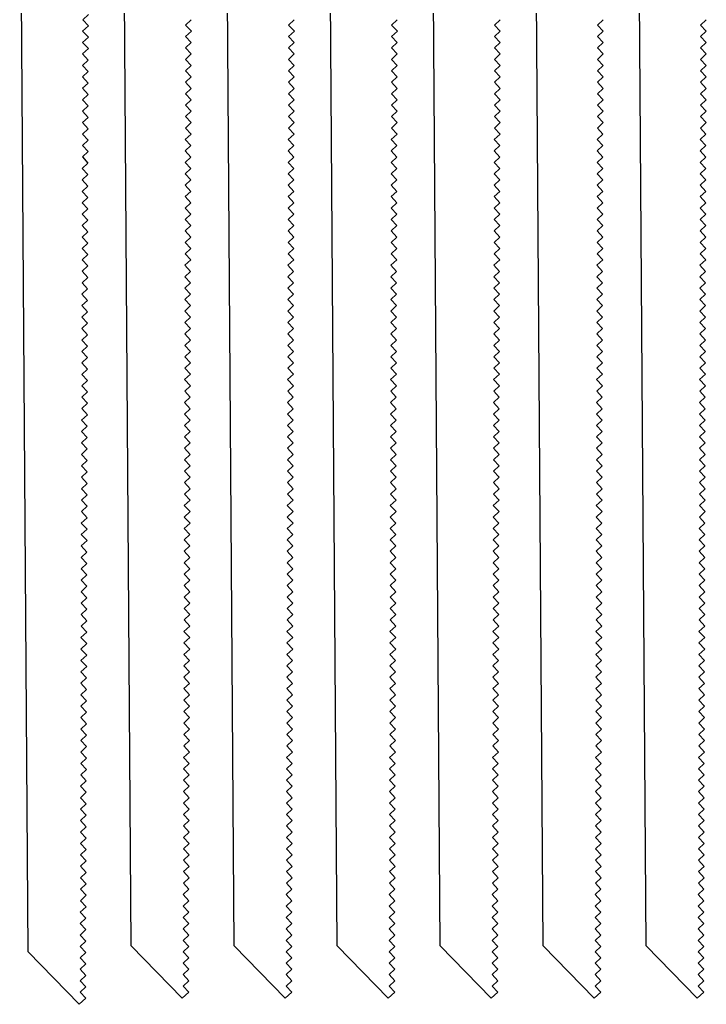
# Model space of a CAD drawing. Extents: x 12 to 2357, y -4 to 494.
# Drawn here: x 1015.9 to 1114.8, y 200.5 to 342.4 of the extents above; entities that cross this region are included whole.
import ezdxf

# ---------------------------------------------------------------- set-up
doc = ezdxf.new("R2010")
doc.units = 0
doc.layers.get('0').update_dxf_attribs({"linetype": 'CONTINUOUS'})

msp = doc.modelspace()

# ---------------------------------------------------------------- linework, layer by layer
for p, q in [((1031.93, 208.97), (1030.71, 384.87)), ((1046.77, 208.97), (1045.55, 384.87)), ((1061.61, 208.97), (1060.39, 384.87)), ((1076.45, 208.97), (1075.23, 384.87)), ((1091.29, 208.97), (1090.07, 384.87)), ((1106.13, 208.97), (1104.91, 384.87)), ((1017.09, 208.1), (1015.88, 383.99)), ((1025.78, 343.16), (1024.96, 342.39)), ((1024.96, 342.39), (1025.77, 341.52)), ((1040.6, 342.39), (1039.79, 341.62)), ((1055.44, 342.39), (1054.63, 341.62)), ((1070.28, 342.39), (1069.47, 341.62)), ((1085.12, 342.39), (1084.31, 341.62)), ((1099.96, 342.39), (1099.15, 341.62)), ((1114.8, 342.39), (1113.99, 341.62)), ((1025.77, 341.52), (1024.95, 340.75)), ((1024.95, 340.75), (1025.77, 339.87)), ((1040.61, 340.75), (1039.78, 339.97)), ((1039.79, 341.62), (1040.61, 340.75)), ((1055.45, 340.75), (1054.62, 339.97)), ((1054.63, 341.62), (1055.45, 340.75)), ((1070.29, 340.75), (1069.46, 339.97)), ((1069.47, 341.62), (1070.29, 340.75)), ((1085.12, 340.75), (1084.3, 339.97)), ((1084.31, 341.62), (1085.12, 340.75)), ((1099.96, 340.75), (1099.14, 339.97)), ((1099.15, 341.62), (1099.96, 340.75)), ((1114.8, 340.75), (1113.98, 339.97)), ((1113.99, 341.62), (1114.8, 340.75)), ((1025.77, 339.87), (1024.94, 339.1)), ((1024.94, 339.1), (1025.77, 338.22)), ((1039.78, 339.97), (1040.6, 339.09)), ((1040.6, 339.09), (1039.78, 338.32)), ((1054.62, 339.97), (1055.44, 339.09)), ((1055.44, 339.09), (1054.62, 338.32)), ((1069.46, 339.97), (1070.28, 339.09)), ((1070.28, 339.09), (1069.46, 338.32)), ((1084.3, 339.97), (1085.12, 339.09)), ((1085.12, 339.09), (1084.3, 338.32)), ((1099.14, 339.97), (1099.96, 339.09)), ((1099.96, 339.09), (1099.14, 338.32)), ((1113.98, 339.97), (1114.8, 339.09)), ((1114.8, 339.09), (1113.98, 338.32)), ((1025.77, 338.22), (1024.94, 337.45)), ((1039.78, 338.32), (1040.6, 337.45)), ((1054.62, 338.32), (1055.44, 337.45)), ((1069.46, 338.32), (1070.28, 337.45)), ((1084.3, 338.32), (1085.12, 337.45)), ((1099.14, 338.32), (1099.96, 337.45)), ((1113.98, 338.32), (1114.8, 337.45)), ((1024.94, 337.45), (1025.76, 336.57)), ((1025.76, 336.57), (1024.94, 335.81)), ((1040.6, 337.45), (1039.77, 336.68)), ((1039.77, 336.68), (1040.59, 335.79)), ((1055.44, 337.45), (1054.61, 336.68)), ((1054.61, 336.68), (1055.43, 335.79)), ((1070.28, 337.45), (1069.45, 336.68)), ((1069.45, 336.68), (1070.27, 335.79)), ((1085.12, 337.45), (1084.29, 336.68)), ((1084.29, 336.68), (1085.11, 335.79)), ((1099.96, 337.45), (1099.13, 336.68)), ((1099.13, 336.68), (1099.95, 335.79)), ((1114.8, 337.45), (1113.97, 336.68)), ((1113.97, 336.68), (1114.79, 335.79)), ((1024.94, 335.81), (1025.76, 334.92)), ((1025.76, 334.92), (1024.94, 334.15)), ((1040.59, 335.79), (1039.77, 335.03)), ((1039.77, 335.03), (1040.59, 334.15)), ((1055.43, 335.79), (1054.61, 335.03)), ((1054.61, 335.03), (1055.43, 334.15)), ((1070.27, 335.79), (1069.45, 335.03)), ((1069.45, 335.03), (1070.27, 334.15)), ((1085.11, 335.79), (1084.29, 335.03)), ((1084.29, 335.03), (1085.11, 334.15)), ((1099.95, 335.79), (1099.13, 335.03)), ((1099.13, 335.03), (1099.95, 334.15)), ((1114.79, 335.79), (1113.97, 335.03)), ((1113.97, 335.03), (1114.79, 334.15)), ((1024.94, 334.15), (1025.75, 333.27)), ((1040.59, 334.15), (1039.77, 333.38)), ((1039.77, 333.38), (1040.58, 332.5)), ((1055.43, 334.15), (1054.61, 333.38)), ((1054.61, 333.38), (1055.42, 332.5)), ((1070.27, 334.15), (1069.45, 333.38)), ((1069.45, 333.38), (1070.26, 332.5)), ((1085.11, 334.15), (1084.29, 333.38)), ((1084.29, 333.38), (1085.1, 332.5)), ((1099.95, 334.15), (1099.12, 333.38)), ((1099.12, 333.38), (1099.94, 332.5)), ((1114.79, 334.15), (1113.96, 333.38)), ((1113.96, 333.38), (1114.78, 332.5)), ((1025.75, 333.27), (1024.93, 332.51)), ((1024.93, 332.51), (1025.75, 331.62)), ((1040.58, 332.5), (1039.76, 331.73)), ((1055.42, 332.5), (1054.6, 331.73)), ((1070.26, 332.5), (1069.44, 331.73)), ((1085.1, 332.5), (1084.28, 331.73)), ((1099.94, 332.5), (1099.12, 331.73)), ((1114.78, 332.5), (1113.96, 331.73)), ((1025.75, 331.62), (1024.93, 330.85)), ((1024.93, 330.85), (1025.74, 329.98)), ((1039.76, 331.73), (1040.58, 330.85)), ((1040.58, 330.85), (1039.76, 330.08)), ((1054.6, 331.73), (1055.42, 330.85)), ((1055.42, 330.85), (1054.6, 330.08)), ((1069.44, 331.73), (1070.26, 330.85)), ((1070.26, 330.85), (1069.44, 330.08)), ((1084.28, 331.73), (1085.1, 330.85)), ((1085.1, 330.85), (1084.28, 330.08)), ((1099.12, 331.73), (1099.94, 330.85)), ((1099.94, 330.85), (1099.12, 330.08)), ((1113.96, 331.73), (1114.78, 330.85)), ((1114.78, 330.85), (1113.96, 330.08)), ((1025.74, 329.98), (1024.92, 329.2)), ((1024.92, 329.2), (1025.74, 328.32)), ((1040.57, 329.2), (1039.75, 328.43)), ((1039.76, 330.08), (1040.57, 329.2)), ((1055.41, 329.2), (1054.59, 328.43)), ((1054.6, 330.08), (1055.41, 329.2)), ((1070.25, 329.2), (1069.43, 328.43)), ((1069.44, 330.08), (1070.25, 329.2)), ((1085.09, 329.2), (1084.27, 328.43)), ((1084.28, 330.08), (1085.09, 329.2)), ((1099.93, 329.2), (1099.11, 328.43)), ((1099.12, 330.08), (1099.93, 329.2)), ((1114.77, 329.2), (1113.95, 328.43)), ((1113.96, 330.08), (1114.77, 329.2)), ((1025.74, 328.32), (1024.92, 327.56)), ((1039.75, 328.43), (1040.57, 327.56)), ((1054.59, 328.43), (1055.41, 327.56)), ((1069.43, 328.43), (1070.25, 327.56)), ((1084.27, 328.43), (1085.09, 327.56)), ((1099.11, 328.43), (1099.93, 327.56)), ((1113.95, 328.43), (1114.77, 327.56)), ((1025.74, 326.68), (1024.91, 325.9)), ((1024.92, 327.56), (1025.74, 326.68)), ((1040.57, 327.56), (1039.75, 326.78)), ((1039.75, 326.78), (1040.57, 325.9)), ((1055.41, 327.56), (1054.59, 326.78)), ((1054.59, 326.78), (1055.41, 325.9)), ((1070.25, 327.56), (1069.43, 326.78)), ((1069.43, 326.78), (1070.25, 325.9)), ((1085.09, 327.56), (1084.27, 326.78)), ((1084.27, 326.78), (1085.09, 325.9)), ((1099.93, 327.56), (1099.11, 326.78)), ((1099.11, 326.78), (1099.92, 325.9)), ((1114.77, 327.56), (1113.95, 326.78)), ((1113.95, 326.78), (1114.76, 325.9)), ((1024.91, 325.9), (1025.73, 325.03)), ((1025.73, 325.03), (1024.91, 324.26)), ((1040.57, 325.9), (1039.74, 325.13)), ((1039.74, 325.13), (1040.56, 324.26)), ((1055.41, 325.9), (1054.58, 325.13)), ((1054.58, 325.13), (1055.4, 324.26)), ((1070.25, 325.9), (1069.42, 325.13)), ((1069.42, 325.13), (1070.24, 324.26)), ((1085.09, 325.9), (1084.26, 325.13)), ((1084.26, 325.13), (1085.08, 324.26)), ((1099.92, 325.9), (1099.1, 325.13)), ((1099.1, 325.13), (1099.92, 324.26)), ((1114.76, 325.9), (1113.94, 325.13)), ((1113.94, 325.13), (1114.76, 324.26)), ((1024.91, 324.26), (1025.73, 323.38)), ((1040.56, 324.26), (1039.74, 323.49)), ((1039.74, 323.49), (1040.56, 322.6)), ((1055.4, 324.26), (1054.58, 323.49)), ((1054.58, 323.49), (1055.4, 322.6)), ((1070.24, 324.26), (1069.42, 323.49)), ((1069.42, 323.49), (1070.24, 322.6)), ((1085.08, 324.26), (1084.26, 323.49)), ((1084.26, 323.49), (1085.08, 322.6)), ((1099.92, 324.26), (1099.1, 323.49)), ((1099.1, 323.49), (1099.92, 322.6)), ((1114.76, 324.26), (1113.94, 323.49)), ((1113.94, 323.49), (1114.76, 322.6)), ((1025.73, 323.38), (1024.91, 322.62)), ((1024.91, 322.62), (1025.72, 321.73)), ((1040.56, 322.6), (1039.73, 321.84)), ((1055.4, 322.6), (1054.57, 321.84)), ((1070.24, 322.6), (1069.41, 321.84)), ((1085.08, 322.6), (1084.25, 321.84)), ((1099.92, 322.6), (1099.09, 321.84)), ((1114.76, 322.6), (1113.93, 321.84)), ((1025.72, 321.73), (1024.9, 320.96)), ((1024.9, 320.96), (1025.71, 320.09)), ((1040.55, 320.97), (1039.72, 320.19)), ((1039.73, 321.84), (1040.55, 320.97)), ((1055.39, 320.97), (1054.56, 320.19)), ((1054.57, 321.84), (1055.39, 320.97)), ((1070.23, 320.97), (1069.4, 320.19)), ((1069.41, 321.84), (1070.23, 320.97)), ((1085.07, 320.97), (1084.24, 320.19)), ((1084.25, 321.84), (1085.07, 320.97)), ((1099.91, 320.97), (1099.08, 320.19)), ((1099.09, 321.84), (1099.91, 320.97)), ((1114.75, 320.97), (1113.92, 320.19)), ((1113.93, 321.84), (1114.75, 320.97)), ((1025.71, 320.09), (1024.89, 319.32)), ((1024.89, 319.32), (1025.71, 318.43)), ((1039.72, 320.19), (1040.55, 319.31)), ((1040.55, 319.31), (1039.73, 318.54)), ((1054.56, 320.19), (1055.39, 319.31)), ((1055.39, 319.31), (1054.57, 318.54)), ((1069.4, 320.19), (1070.23, 319.31)), ((1070.23, 319.31), (1069.41, 318.54)), ((1084.24, 320.19), (1085.07, 319.31)), ((1085.07, 319.31), (1084.25, 318.54)), ((1099.08, 320.19), (1099.91, 319.31)), ((1099.91, 319.31), (1099.09, 318.54)), ((1113.92, 320.19), (1114.75, 319.31)), ((1114.75, 319.31), (1113.93, 318.54)), ((1025.71, 318.43), (1024.89, 317.66)), ((1039.73, 318.54), (1040.54, 317.66)), ((1054.57, 318.54), (1055.38, 317.66)), ((1069.41, 318.54), (1070.22, 317.66)), ((1084.25, 318.54), (1085.06, 317.66)), ((1099.09, 318.54), (1099.9, 317.66)), ((1113.93, 318.54), (1114.74, 317.66)), ((1024.89, 317.66), (1025.71, 316.79)), ((1025.71, 316.79), (1024.89, 316.02)), ((1040.54, 317.66), (1039.72, 316.9)), ((1039.72, 316.9), (1040.54, 316.01)), ((1055.38, 317.66), (1054.56, 316.9)), ((1054.56, 316.9), (1055.38, 316.01)), ((1070.22, 317.66), (1069.4, 316.9)), ((1069.4, 316.9), (1070.22, 316.01)), ((1085.06, 317.66), (1084.24, 316.9)), ((1084.24, 316.9), (1085.06, 316.01)), ((1099.9, 317.66), (1099.08, 316.9)), ((1099.08, 316.9), (1099.9, 316.01)), ((1114.74, 317.66), (1113.92, 316.9)), ((1113.92, 316.9), (1114.74, 316.01)), ((1025.71, 315.13), (1024.88, 314.37)), ((1024.89, 316.02), (1025.71, 315.13)), ((1040.54, 316.01), (1039.72, 315.24)), ((1039.72, 315.24), (1040.53, 314.37)), ((1055.38, 316.01), (1054.56, 315.24)), ((1054.56, 315.24), (1055.37, 314.37)), ((1070.22, 316.01), (1069.4, 315.24)), ((1069.4, 315.24), (1070.21, 314.37)), ((1085.06, 316.01), (1084.24, 315.24)), ((1084.24, 315.24), (1085.05, 314.37)), ((1099.9, 316.01), (1099.08, 315.24)), ((1099.08, 315.24), (1099.89, 314.37)), ((1114.74, 316.01), (1113.92, 315.24)), ((1113.92, 315.24), (1114.73, 314.37)), ((1024.88, 314.37), (1025.7, 313.49)), ((1040.53, 314.37), (1039.71, 313.6)), ((1039.71, 313.6), (1040.53, 312.73)), ((1055.37, 314.37), (1054.55, 313.6)), ((1054.55, 313.6), (1055.36, 312.73)), ((1070.21, 314.37), (1069.39, 313.6)), ((1069.39, 313.6), (1070.2, 312.73)), ((1085.05, 314.37), (1084.23, 313.6)), ((1084.23, 313.6), (1085.04, 312.73)), ((1099.89, 314.37), (1099.07, 313.6)), ((1099.07, 313.6), (1099.88, 312.73)), ((1114.73, 314.37), (1113.91, 313.6)), ((1113.91, 313.6), (1114.72, 312.73)), ((1025.7, 313.49), (1024.88, 312.72)), ((1024.88, 312.72), (1025.69, 311.85)), ((1040.53, 312.73), (1039.71, 311.96)), ((1055.36, 312.73), (1054.55, 311.96)), ((1070.2, 312.73), (1069.39, 311.96)), ((1085.04, 312.73), (1084.23, 311.96)), ((1099.88, 312.73), (1099.07, 311.96)), ((1114.72, 312.73), (1113.91, 311.96)), ((1025.69, 311.85), (1024.87, 311.08)), ((1024.87, 311.08), (1025.69, 310.2)), ((1040.53, 311.08), (1039.7, 310.31)), ((1039.71, 311.96), (1040.53, 311.08)), ((1055.37, 311.08), (1054.54, 310.31)), ((1054.55, 311.96), (1055.37, 311.08)), ((1070.21, 311.08), (1069.38, 310.31)), ((1069.39, 311.96), (1070.21, 311.08)), ((1085.05, 311.08), (1084.22, 310.31)), ((1084.23, 311.96), (1085.05, 311.08)), ((1099.89, 311.08), (1099.06, 310.31)), ((1099.07, 311.96), (1099.89, 311.08)), ((1114.73, 311.08), (1113.9, 310.31)), ((1113.91, 311.96), (1114.73, 311.08)), ((1025.69, 310.2), (1024.86, 309.43)), ((1024.86, 309.43), (1025.69, 308.55)), ((1039.7, 310.31), (1040.52, 309.42)), ((1040.52, 309.42), (1039.7, 308.66)), ((1054.54, 310.31), (1055.36, 309.42)), ((1055.36, 309.42), (1054.54, 308.66)), ((1069.38, 310.31), (1070.2, 309.42)), ((1070.2, 309.42), (1069.38, 308.66)), ((1084.22, 310.31), (1085.04, 309.42)), ((1085.04, 309.42), (1084.22, 308.66)), ((1099.06, 310.31), (1099.88, 309.42)), ((1099.88, 309.42), (1099.06, 308.66)), ((1113.9, 310.31), (1114.72, 309.42)), ((1114.72, 309.42), (1113.9, 308.66)), ((1025.69, 308.55), (1024.87, 307.78)), ((1039.7, 308.66), (1040.52, 307.78)), ((1054.54, 308.66), (1055.36, 307.78)), ((1069.38, 308.66), (1070.2, 307.78)), ((1084.22, 308.66), (1085.04, 307.78)), ((1099.06, 308.66), (1099.88, 307.78)), ((1113.9, 308.66), (1114.72, 307.78)), ((1025.68, 306.91), (1024.86, 306.14)), ((1024.87, 307.78), (1025.68, 306.91)), ((1040.52, 307.78), (1039.69, 307.01)), ((1039.69, 307.01), (1040.51, 306.13)), ((1055.36, 307.78), (1054.53, 307.01)), ((1054.53, 307.01), (1055.35, 306.13)), ((1070.2, 307.78), (1069.37, 307.01)), ((1069.37, 307.01), (1070.19, 306.13)), ((1085.04, 307.78), (1084.21, 307.01)), ((1084.21, 307.01), (1085.03, 306.13)), ((1099.88, 307.78), (1099.05, 307.01)), ((1099.05, 307.01), (1099.87, 306.13)), ((1114.72, 307.78), (1113.89, 307.01)), ((1113.89, 307.01), (1114.71, 306.13)), ((1024.86, 306.14), (1025.68, 305.25)), ((1025.68, 305.25), (1024.86, 304.48)), ((1040.51, 306.13), (1039.69, 305.36)), ((1039.69, 305.36), (1040.51, 304.48)), ((1055.35, 306.13), (1054.53, 305.36)), ((1054.53, 305.36), (1055.35, 304.48)), ((1070.19, 306.13), (1069.37, 305.36)), ((1069.37, 305.36), (1070.19, 304.48)), ((1085.03, 306.13), (1084.21, 305.36)), ((1084.21, 305.36), (1085.03, 304.48)), ((1099.87, 306.13), (1099.05, 305.36)), ((1099.05, 305.36), (1099.87, 304.48)), ((1114.71, 306.13), (1113.89, 305.36)), ((1113.89, 305.36), (1114.71, 304.48)), ((1025.67, 303.61), (1024.85, 302.84)), ((1024.86, 304.48), (1025.67, 303.61)), ((1040.51, 304.48), (1039.69, 303.72)), ((1039.69, 303.72), (1040.5, 302.83)), ((1055.35, 304.48), (1054.53, 303.72)), ((1054.53, 303.72), (1055.34, 302.83)), ((1070.19, 304.48), (1069.37, 303.72)), ((1069.37, 303.72), (1070.18, 302.83)), ((1085.03, 304.48), (1084.21, 303.72)), ((1084.21, 303.72), (1085.02, 302.83)), ((1099.87, 304.48), (1099.05, 303.72)), ((1099.05, 303.72), (1099.86, 302.83)), ((1114.71, 304.48), (1113.89, 303.72)), ((1113.89, 303.72), (1114.7, 302.83)), ((1024.85, 302.84), (1025.67, 301.95)), ((1040.5, 302.83), (1039.68, 302.06)), ((1055.34, 302.83), (1054.52, 302.06)), ((1070.18, 302.83), (1069.36, 302.06)), ((1085.02, 302.83), (1084.2, 302.06)), ((1099.86, 302.83), (1099.04, 302.06)), ((1114.7, 302.83), (1113.88, 302.06)), ((1025.67, 301.95), (1024.85, 301.19)), ((1024.85, 301.19), (1025.67, 300.31)), ((1039.68, 302.06), (1040.5, 301.19)), ((1040.5, 301.19), (1039.68, 300.41)), ((1054.52, 302.06), (1055.34, 301.19)), ((1055.34, 301.19), (1054.52, 300.41)), ((1069.36, 302.06), (1070.18, 301.19)), ((1070.18, 301.19), (1069.36, 300.41)), ((1084.2, 302.06), (1085.02, 301.19)), ((1085.02, 301.19), (1084.2, 300.41)), ((1099.04, 302.06), (1099.86, 301.19)), ((1099.86, 301.19), (1099.04, 300.41)), ((1113.88, 302.06), (1114.7, 301.19)), ((1114.7, 301.19), (1113.88, 300.41)), ((1025.67, 300.31), (1024.84, 299.53)), ((1024.84, 299.53), (1025.66, 298.66)), ((1040.49, 299.53), (1039.67, 298.77)), ((1039.68, 300.41), (1040.49, 299.53)), ((1055.33, 299.53), (1054.51, 298.77)), ((1054.52, 300.41), (1055.33, 299.53)), ((1070.17, 299.53), (1069.35, 298.77)), ((1069.36, 300.41), (1070.17, 299.53)), ((1085.01, 299.53), (1084.19, 298.77)), ((1084.2, 300.41), (1085.01, 299.53)), ((1099.85, 299.53), (1099.03, 298.77)), ((1099.04, 300.41), (1099.85, 299.53)), ((1114.69, 299.53), (1113.87, 298.77)), ((1113.88, 300.41), (1114.69, 299.53)), ((1025.66, 298.66), (1024.84, 297.89)), ((1039.67, 298.77), (1040.49, 297.89)), ((1054.51, 298.77), (1055.33, 297.89)), ((1069.35, 298.77), (1070.17, 297.89)), ((1084.19, 298.77), (1085.01, 297.89)), ((1099.03, 298.77), (1099.85, 297.89)), ((1113.87, 298.77), (1114.69, 297.89)), ((1025.66, 297.01), (1024.83, 296.24)), ((1024.84, 297.89), (1025.66, 297.01)), ((1040.49, 297.89), (1039.67, 297.11)), ((1039.67, 297.11), (1040.49, 296.23)), ((1055.33, 297.89), (1054.51, 297.11)), ((1054.51, 297.11), (1055.33, 296.23)), ((1070.17, 297.89), (1069.35, 297.11)), ((1069.35, 297.11), (1070.17, 296.23)), ((1085.01, 297.89), (1084.19, 297.11)), ((1084.19, 297.11), (1085.01, 296.23)), ((1099.85, 297.89), (1099.03, 297.11)), ((1099.03, 297.11), (1099.85, 296.23)), ((1114.69, 297.89), (1113.87, 297.11)), ((1113.87, 297.11), (1114.69, 296.23)), ((1024.83, 296.24), (1025.65, 295.36)), ((1025.65, 295.36), (1024.83, 294.59)), ((1040.49, 296.23), (1039.66, 295.47)), ((1039.66, 295.47), (1040.48, 294.59)), ((1055.33, 296.23), (1054.5, 295.47)), ((1054.5, 295.47), (1055.32, 294.59)), ((1070.17, 296.23), (1069.34, 295.47)), ((1069.34, 295.47), (1070.16, 294.59)), ((1085.01, 296.23), (1084.18, 295.47)), ((1084.18, 295.47), (1085, 294.59)), ((1099.85, 296.23), (1099.02, 295.47)), ((1099.02, 295.47), (1099.84, 294.59)), ((1114.69, 296.23), (1113.86, 295.47)), ((1113.86, 295.47), (1114.68, 294.59)), ((1024.83, 294.59), (1025.65, 293.72)), ((1025.65, 293.72), (1024.83, 292.95)), ((1040.48, 294.59), (1039.66, 293.82)), ((1039.66, 293.82), (1040.48, 292.94)), ((1055.32, 294.59), (1054.5, 293.82)), ((1054.5, 293.82), (1055.32, 292.94)), ((1070.16, 294.59), (1069.34, 293.82)), ((1069.34, 293.82), (1070.16, 292.94)), ((1085, 294.59), (1084.18, 293.82)), ((1084.18, 293.82), (1085, 292.94)), ((1099.84, 294.59), (1099.02, 293.82)), ((1099.02, 293.82), (1099.84, 292.94)), ((1114.68, 294.59), (1113.86, 293.82)), ((1113.86, 293.82), (1114.68, 292.94)), ((1024.83, 292.95), (1025.64, 292.06)), ((1040.48, 292.94), (1039.65, 292.17)), ((1055.32, 292.94), (1054.49, 292.17)), ((1070.16, 292.94), (1069.33, 292.17)), ((1085, 292.94), (1084.17, 292.17)), ((1099.84, 292.94), (1099.01, 292.17)), ((1114.68, 292.94), (1113.85, 292.17)), ((1025.64, 292.06), (1024.82, 291.29)), ((1024.82, 291.29), (1025.63, 290.42)), ((1040.47, 291.3), (1039.64, 290.53)), ((1039.65, 292.17), (1040.47, 291.3)), ((1055.31, 291.3), (1054.48, 290.53)), ((1054.49, 292.17), (1055.31, 291.3)), ((1070.15, 291.3), (1069.32, 290.53)), ((1069.33, 292.17), (1070.15, 291.3)), ((1084.99, 291.3), (1084.16, 290.53)), ((1084.17, 292.17), (1084.99, 291.3)), ((1099.83, 291.3), (1099, 290.53)), ((1099.01, 292.17), (1099.83, 291.3)), ((1114.67, 291.3), (1113.84, 290.53)), ((1113.85, 292.17), (1114.67, 291.3)), ((1025.63, 290.42), (1024.81, 289.65)), ((1024.81, 289.65), (1025.63, 288.76)), ((1039.64, 290.53), (1040.47, 289.64)), ((1040.47, 289.64), (1039.65, 288.87)), ((1054.48, 290.53), (1055.31, 289.64)), ((1055.31, 289.64), (1054.49, 288.87)), ((1069.32, 290.53), (1070.15, 289.64)), ((1070.15, 289.64), (1069.33, 288.87)), ((1084.16, 290.53), (1084.99, 289.64)), ((1084.99, 289.64), (1084.17, 288.87)), ((1099, 290.53), (1099.83, 289.64)), ((1099.83, 289.64), (1099.01, 288.87)), ((1113.84, 290.53), (1114.67, 289.64)), ((1114.67, 289.64), (1113.85, 288.87)), ((1025.63, 288.76), (1024.81, 288)), ((1024.81, 288), (1025.63, 287.12)), ((1040.46, 288), (1039.64, 287.23)), ((1039.65, 288.87), (1040.46, 288)), ((1055.3, 288), (1054.48, 287.23)), ((1054.49, 288.87), (1055.3, 288)), ((1070.14, 288), (1069.32, 287.23)), ((1069.33, 288.87), (1070.14, 288)), ((1084.98, 288), (1084.16, 287.23)), ((1084.17, 288.87), (1084.98, 288)), ((1099.82, 288), (1099, 287.23)), ((1099.01, 288.87), (1099.82, 288)), ((1114.66, 288), (1113.84, 287.23)), ((1113.85, 288.87), (1114.66, 288)), ((1025.63, 287.12), (1024.81, 286.35)), ((1039.64, 287.23), (1040.46, 286.34)), ((1054.48, 287.23), (1055.3, 286.34)), ((1069.32, 287.23), (1070.14, 286.34)), ((1084.16, 287.23), (1084.98, 286.34)), ((1099, 287.23), (1099.82, 286.34)), ((1113.84, 287.23), (1114.66, 286.34)), ((1025.63, 285.47), (1024.8, 284.7)), ((1024.81, 286.35), (1025.63, 285.47)), ((1040.46, 286.34), (1039.64, 285.58)), ((1039.64, 285.58), (1040.45, 284.7)), ((1055.3, 286.34), (1054.48, 285.58)), ((1054.48, 285.58), (1055.29, 284.7)), ((1070.14, 286.34), (1069.32, 285.58)), ((1069.32, 285.58), (1070.13, 284.7)), ((1084.98, 286.34), (1084.16, 285.58)), ((1084.16, 285.58), (1084.97, 284.7)), ((1099.82, 286.34), (1099, 285.58)), ((1099, 285.58), (1099.81, 284.7)), ((1114.66, 286.34), (1113.84, 285.58)), ((1113.84, 285.58), (1114.65, 284.7)), ((1024.8, 284.7), (1025.62, 283.82)), ((1025.62, 283.82), (1024.8, 283.06)), ((1040.45, 284.7), (1039.63, 283.93)), ((1039.63, 283.93), (1040.45, 283.06)), ((1055.29, 284.7), (1054.47, 283.93)), ((1054.47, 283.93), (1055.29, 283.06)), ((1070.13, 284.7), (1069.31, 283.93)), ((1069.31, 283.93), (1070.13, 283.06)), ((1084.97, 284.7), (1084.15, 283.93)), ((1084.15, 283.93), (1084.97, 283.06)), ((1099.81, 284.7), (1098.99, 283.93)), ((1098.99, 283.93), (1099.81, 283.06)), ((1114.65, 284.7), (1113.83, 283.93)), ((1113.83, 283.93), (1114.64, 283.06)), ((1024.8, 283.06), (1025.61, 282.18)), ((1040.45, 283.06), (1039.63, 282.29)), ((1055.29, 283.06), (1054.47, 282.29)), ((1070.13, 283.06), (1069.31, 282.29)), ((1084.97, 283.06), (1084.15, 282.29)), ((1099.81, 283.06), (1098.99, 282.29)), ((1114.64, 283.06), (1113.83, 282.29)), ((1025.61, 282.18), (1024.79, 281.41)), ((1024.79, 281.41), (1025.61, 280.54)), ((1040.45, 281.41), (1039.62, 280.64)), ((1039.63, 282.29), (1040.45, 281.41)), ((1055.29, 281.41), (1054.46, 280.64)), ((1054.47, 282.29), (1055.29, 281.41)), ((1070.13, 281.41), (1069.3, 280.64)), ((1069.31, 282.29), (1070.13, 281.41)), ((1084.97, 281.41), (1084.14, 280.64)), ((1084.15, 282.29), (1084.97, 281.41)), ((1099.81, 281.41), (1098.98, 280.64)), ((1098.99, 282.29), (1099.81, 281.41)), ((1114.65, 281.41), (1113.82, 280.64)), ((1113.83, 282.29), (1114.65, 281.41)), ((1025.61, 280.54), (1024.79, 279.76)), ((1024.79, 279.76), (1025.61, 278.88)), ((1039.62, 280.64), (1040.44, 279.76)), ((1040.44, 279.76), (1039.62, 278.99)), ((1054.46, 280.64), (1055.28, 279.76)), ((1055.28, 279.76), (1054.46, 278.99)), ((1069.3, 280.64), (1070.12, 279.76)), ((1070.12, 279.76), (1069.3, 278.99)), ((1084.14, 280.64), (1084.96, 279.76)), ((1084.96, 279.76), (1084.14, 278.99)), ((1098.98, 280.64), (1099.8, 279.76)), ((1099.8, 279.76), (1098.98, 278.99)), ((1113.82, 280.64), (1114.64, 279.76)), ((1114.64, 279.76), (1113.82, 278.99)), ((1025.61, 278.88), (1024.79, 278.11)), ((1024.79, 278.11), (1025.6, 277.24)), ((1039.62, 278.99), (1040.44, 278.11)), ((1040.44, 278.11), (1039.62, 277.35)), ((1054.46, 278.99), (1055.28, 278.11)), ((1055.28, 278.11), (1054.46, 277.35)), ((1070.12, 278.11), (1069.29, 277.35)), ((1069.3, 278.99), (1070.12, 278.11)), ((1084.96, 278.11), (1084.13, 277.35)), ((1084.14, 278.99), (1084.96, 278.11)), ((1099.8, 278.11), (1098.97, 277.35)), ((1098.98, 278.99), (1099.8, 278.11)), ((1114.64, 278.11), (1113.81, 277.35)), ((1113.82, 278.99), (1114.64, 278.11)), ((1025.6, 277.24), (1024.78, 276.47)), ((1039.62, 277.35), (1040.43, 276.46)), ((1054.46, 277.35), (1055.27, 276.46)), ((1069.29, 277.35), (1070.11, 276.46)), ((1084.13, 277.35), (1084.95, 276.46)), ((1098.97, 277.35), (1099.79, 276.46)), ((1113.81, 277.35), (1114.63, 276.46)), ((1024.78, 276.47), (1025.6, 275.58)), ((1025.6, 275.58), (1024.78, 274.82)), ((1040.43, 276.46), (1039.61, 275.69)), ((1039.61, 275.69), (1040.43, 274.82)), ((1055.27, 276.46), (1054.45, 275.69)), ((1054.45, 275.69), (1055.27, 274.82)), ((1070.11, 276.46), (1069.29, 275.69)), ((1069.29, 275.69), (1070.11, 274.82)), ((1084.95, 276.46), (1084.13, 275.69)), ((1084.13, 275.69), (1084.95, 274.82)), ((1099.79, 276.46), (1098.97, 275.69)), ((1098.97, 275.69), (1099.79, 274.82)), ((1114.63, 276.46), (1113.81, 275.69)), ((1113.81, 275.69), (1114.63, 274.82)), ((1025.59, 273.94), (1024.77, 273.17)), ((1024.78, 274.82), (1025.59, 273.94)), ((1040.43, 274.82), (1039.61, 274.05)), ((1039.61, 274.05), (1040.42, 273.16)), ((1055.27, 274.82), (1054.45, 274.05)), ((1054.45, 274.05), (1055.26, 273.16)), ((1070.11, 274.82), (1069.29, 274.05)), ((1069.29, 274.05), (1070.1, 273.16)), ((1084.95, 274.82), (1084.13, 274.05)), ((1084.13, 274.05), (1084.94, 273.16)), ((1099.79, 274.82), (1098.97, 274.05)), ((1098.97, 274.05), (1099.78, 273.16)), ((1114.63, 274.82), (1113.81, 274.05)), ((1113.81, 274.05), (1114.62, 273.16)), ((1024.77, 273.17), (1025.59, 272.29)), ((1040.42, 273.16), (1039.6, 272.4)), ((1039.6, 272.4), (1040.42, 271.52)), ((1055.26, 273.16), (1054.44, 272.4)), ((1054.44, 272.4), (1055.26, 271.52)), ((1070.1, 273.16), (1069.28, 272.4)), ((1069.28, 272.4), (1070.1, 271.52)), ((1084.94, 273.16), (1084.12, 272.4)), ((1084.12, 272.4), (1084.94, 271.52)), ((1099.78, 273.16), (1098.96, 272.4)), ((1098.96, 272.4), (1099.78, 271.52)), ((1114.62, 273.16), (1113.8, 272.4)), ((1113.8, 272.4), (1114.62, 271.52)), ((1025.59, 272.29), (1024.77, 271.52)), ((1024.77, 271.52), (1025.59, 270.64)), ((1040.42, 271.52), (1039.6, 270.74)), ((1055.26, 271.52), (1054.44, 270.74)), ((1070.1, 271.52), (1069.28, 270.74)), ((1084.94, 271.52), (1084.12, 270.74)), ((1099.78, 271.52), (1098.96, 270.74)), ((1114.62, 271.52), (1113.8, 270.74)), ((1025.59, 270.64), (1024.76, 269.87)), ((1024.76, 269.87), (1025.58, 268.99)), ((1040.42, 269.86), (1039.59, 269.1)), ((1039.6, 270.74), (1040.42, 269.86)), ((1055.26, 269.86), (1054.43, 269.1)), ((1054.44, 270.74), (1055.26, 269.86)), ((1070.09, 269.86), (1069.27, 269.1)), ((1069.28, 270.74), (1070.09, 269.86)), ((1084.93, 269.86), (1084.11, 269.1)), ((1084.12, 270.74), (1084.93, 269.86)), ((1099.77, 269.86), (1098.95, 269.1)), ((1098.96, 270.74), (1099.77, 269.86)), ((1114.61, 269.86), (1113.79, 269.1)), ((1113.8, 270.74), (1114.61, 269.86)), ((1025.58, 268.99), (1024.76, 268.22)), ((1024.76, 268.22), (1025.58, 267.35)), ((1039.59, 269.1), (1040.41, 268.22)), ((1040.41, 268.22), (1039.59, 267.44)), ((1054.43, 269.1), (1055.25, 268.22)), ((1055.25, 268.22), (1054.43, 267.44)), ((1069.27, 269.1), (1070.09, 268.22)), ((1070.09, 268.22), (1069.27, 267.44)), ((1084.11, 269.1), (1084.93, 268.22)), ((1084.93, 268.22), (1084.11, 267.44)), ((1098.95, 269.1), (1099.77, 268.22)), ((1099.77, 268.22), (1098.95, 267.44)), ((1113.79, 269.1), (1114.61, 268.22)), ((1114.61, 268.22), (1113.79, 267.44)), ((1025.58, 267.35), (1024.75, 266.57)), ((1039.59, 267.44), (1040.41, 266.57)), ((1054.43, 267.44), (1055.25, 266.57)), ((1069.27, 267.44), (1070.09, 266.57)), ((1084.11, 267.44), (1084.93, 266.57)), ((1098.95, 267.44), (1099.77, 266.57)), ((1113.79, 267.44), (1114.61, 266.57)), ((1024.75, 266.57), (1025.57, 265.69)), ((1025.57, 265.69), (1024.75, 264.92)), ((1040.41, 266.57), (1039.58, 265.8)), ((1039.58, 265.8), (1040.4, 264.92)), ((1055.25, 266.57), (1054.42, 265.8)), ((1054.42, 265.8), (1055.24, 264.92)), ((1070.09, 266.57), (1069.26, 265.8)), ((1069.26, 265.8), (1070.08, 264.92)), ((1084.93, 266.57), (1084.1, 265.8)), ((1084.1, 265.8), (1084.92, 264.92)), ((1099.77, 266.57), (1098.94, 265.8)), ((1098.94, 265.8), (1099.76, 264.92)), ((1114.61, 266.57), (1113.78, 265.8)), ((1113.78, 265.8), (1114.6, 264.92)), ((1024.75, 264.92), (1025.57, 264.05)), ((1025.57, 264.05), (1024.75, 263.28)), ((1040.4, 264.92), (1039.58, 264.16)), ((1039.58, 264.16), (1040.4, 263.27)), ((1055.24, 264.92), (1054.42, 264.16)), ((1054.42, 264.16), (1055.24, 263.27)), ((1070.08, 264.92), (1069.26, 264.16)), ((1069.26, 264.16), (1070.08, 263.27)), ((1084.92, 264.92), (1084.1, 264.16)), ((1084.1, 264.16), (1084.92, 263.27)), ((1099.76, 264.92), (1098.94, 264.16)), ((1098.94, 264.16), (1099.76, 263.27)), ((1114.6, 264.92), (1113.78, 264.16)), ((1113.78, 264.16), (1114.6, 263.27)), ((1024.75, 263.28), (1025.56, 262.39)), ((1040.4, 263.27), (1039.58, 262.5)), ((1039.58, 262.5), (1040.39, 261.63)), ((1055.24, 263.27), (1054.42, 262.5)), ((1054.42, 262.5), (1055.23, 261.63)), ((1070.08, 263.27), (1069.26, 262.5)), ((1069.26, 262.5), (1070.07, 261.63)), ((1084.92, 263.27), (1084.1, 262.5)), ((1084.1, 262.5), (1084.91, 261.63)), ((1099.76, 263.27), (1098.93, 262.5)), ((1098.93, 262.5), (1099.75, 261.63)), ((1114.6, 263.27), (1113.77, 262.5)), ((1113.77, 262.5), (1114.59, 261.63)), ((1025.56, 262.39), (1024.74, 261.63)), ((1024.74, 261.63), (1025.55, 260.76)), ((1040.39, 261.63), (1039.56, 260.86)), ((1055.23, 261.63), (1054.4, 260.86)), ((1070.07, 261.63), (1069.24, 260.86)), ((1084.91, 261.63), (1084.08, 260.86)), ((1099.75, 261.63), (1098.92, 260.86)), ((1114.59, 261.63), (1113.76, 260.86)), ((1025.55, 260.76), (1024.73, 259.98)), ((1024.73, 259.98), (1025.55, 259.1)), ((1039.56, 260.86), (1040.39, 259.97)), ((1040.39, 259.97), (1039.57, 259.21)), ((1054.4, 260.86), (1055.23, 259.97)), ((1055.23, 259.97), (1054.41, 259.21)), ((1069.24, 260.86), (1070.07, 259.97)), ((1070.07, 259.97), (1069.25, 259.21)), ((1084.08, 260.86), (1084.91, 259.97)), ((1084.91, 259.97), (1084.09, 259.21)), ((1098.92, 260.86), (1099.75, 259.97)), ((1099.75, 259.97), (1098.93, 259.21)), ((1113.76, 260.86), (1114.59, 259.97)), ((1114.59, 259.97), (1113.77, 259.21)), ((1025.55, 259.1), (1024.73, 258.33)), ((1024.73, 258.33), (1025.55, 257.45)), ((1040.38, 258.33), (1039.56, 257.56)), ((1039.57, 259.21), (1040.38, 258.33)), ((1055.22, 258.33), (1054.4, 257.56)), ((1054.41, 259.21), (1055.22, 258.33)), ((1070.06, 258.33), (1069.24, 257.56)), ((1069.25, 259.21), (1070.06, 258.33)), ((1084.9, 258.33), (1084.08, 257.56)), ((1084.09, 259.21), (1084.9, 258.33)), ((1099.74, 258.33), (1098.92, 257.56)), ((1098.93, 259.21), (1099.74, 258.33)), ((1114.58, 258.33), (1113.76, 257.56)), ((1113.77, 259.21), (1114.58, 258.33)), ((1025.55, 257.45), (1024.73, 256.69)), ((1039.56, 257.56), (1040.38, 256.67)), ((1054.4, 257.56), (1055.22, 256.67)), ((1069.24, 257.56), (1070.06, 256.67)), ((1084.08, 257.56), (1084.9, 256.67)), ((1098.92, 257.56), (1099.74, 256.67)), ((1113.76, 257.56), (1114.58, 256.67)), ((1025.55, 255.8), (1024.72, 255.03)), ((1024.73, 256.69), (1025.55, 255.8)), ((1040.38, 256.67), (1039.56, 255.91)), ((1039.56, 255.91), (1040.38, 255.03)), ((1055.22, 256.67), (1054.4, 255.91)), ((1054.4, 255.91), (1055.22, 255.03)), ((1070.06, 256.67), (1069.24, 255.91)), ((1069.24, 255.91), (1070.06, 255.03)), ((1084.9, 256.67), (1084.08, 255.91)), ((1084.08, 255.91), (1084.9, 255.03)), ((1099.74, 256.67), (1098.92, 255.91)), ((1098.92, 255.91), (1099.73, 255.03)), ((1114.58, 256.67), (1113.76, 255.91)), ((1113.76, 255.91), (1114.57, 255.03)), ((1025.54, 254.16), (1024.71, 253.38)), ((1024.72, 255.03), (1025.54, 254.16)), ((1040.38, 255.03), (1039.54, 254.25)), ((1039.54, 254.25), (1040.37, 253.37)), ((1055.22, 255.03), (1054.38, 254.25)), ((1054.38, 254.25), (1055.21, 253.37)), ((1070.06, 255.03), (1069.22, 254.25)), ((1069.22, 254.25), (1070.05, 253.37)), ((1084.9, 255.03), (1084.06, 254.25)), ((1084.06, 254.25), (1084.89, 253.37)), ((1099.73, 255.03), (1098.9, 254.25)), ((1098.9, 254.25), (1099.73, 253.37)), ((1114.57, 255.03), (1113.74, 254.25)), ((1113.74, 254.25), (1114.57, 253.37)), ((1024.71, 253.38), (1025.53, 252.5)), ((1040.37, 253.37), (1039.55, 252.6)), ((1039.55, 252.6), (1040.37, 251.72)), ((1055.21, 253.37), (1054.39, 252.6)), ((1054.39, 252.6), (1055.21, 251.72)), ((1070.05, 253.37), (1069.23, 252.6)), ((1069.23, 252.6), (1070.05, 251.72)), ((1084.89, 253.37), (1084.07, 252.6)), ((1084.07, 252.6), (1084.89, 251.72)), ((1099.73, 253.37), (1098.91, 252.6)), ((1098.91, 252.6), (1099.73, 251.72)), ((1114.57, 253.37), (1113.75, 252.6)), ((1113.75, 252.6), (1114.57, 251.72)), ((1025.53, 252.5), (1024.71, 251.72)), ((1024.71, 251.72), (1025.53, 250.85)), ((1040.37, 251.72), (1039.54, 250.95)), ((1055.21, 251.72), (1054.38, 250.95)), ((1070.05, 251.72), (1069.22, 250.95)), ((1084.89, 251.72), (1084.06, 250.95)), ((1099.73, 251.72), (1098.9, 250.95)), ((1114.57, 251.72), (1113.74, 250.95)), ((1025.53, 250.85), (1024.71, 250.08)), ((1024.71, 250.08), (1025.53, 249.19)), ((1039.54, 250.95), (1040.36, 250.07)), ((1040.36, 250.07), (1039.54, 249.3)), ((1054.38, 250.95), (1055.2, 250.07)), ((1055.2, 250.07), (1054.38, 249.3)), ((1069.22, 250.95), (1070.04, 250.07)), ((1070.04, 250.07), (1069.22, 249.3)), ((1084.06, 250.95), (1084.88, 250.07)), ((1084.88, 250.07), (1084.06, 249.3)), ((1098.9, 250.95), (1099.72, 250.07)), ((1099.72, 250.07), (1098.9, 249.3)), ((1113.74, 250.95), (1114.56, 250.07)), ((1114.56, 250.07), (1113.74, 249.3)), ((1025.53, 249.19), (1024.71, 248.43)), ((1024.71, 248.43), (1025.52, 247.55)), ((1039.54, 249.3), (1040.36, 248.43)), ((1040.36, 248.43), (1039.54, 247.66)), ((1054.38, 249.3), (1055.2, 248.43)), ((1055.2, 248.43), (1054.38, 247.66)), ((1069.22, 249.3), (1070.04, 248.43)), ((1070.04, 248.43), (1069.22, 247.66)), ((1084.06, 249.3), (1084.88, 248.43)), ((1084.88, 248.43), (1084.06, 247.66)), ((1098.9, 249.3), (1099.72, 248.43)), ((1099.72, 248.43), (1098.9, 247.66)), ((1114.56, 248.43), (1113.73, 247.66)), ((1113.74, 249.3), (1114.56, 248.43)), ((1025.52, 247.55), (1024.7, 246.78)), ((1039.54, 247.66), (1040.35, 246.77)), ((1054.38, 247.66), (1055.19, 246.77)), ((1069.22, 247.66), (1070.03, 246.77)), ((1084.06, 247.66), (1084.87, 246.77)), ((1098.9, 247.66), (1099.71, 246.77)), ((1113.73, 247.66), (1114.55, 246.77)), ((1024.7, 246.78), (1025.52, 245.9)), ((1025.52, 245.9), (1024.7, 245.13)), ((1040.35, 246.77), (1039.53, 246.01)), ((1039.53, 246.01), (1040.35, 245.13)), ((1055.19, 246.77), (1054.37, 246.01)), ((1054.37, 246.01), (1055.19, 245.13)), ((1070.03, 246.77), (1069.21, 246.01)), ((1069.21, 246.01), (1070.03, 245.13)), ((1084.87, 246.77), (1084.05, 246.01)), ((1084.05, 246.01), (1084.87, 245.13)), ((1099.71, 246.77), (1098.89, 246.01)), ((1098.89, 246.01), (1099.71, 245.13)), ((1114.55, 246.77), (1113.73, 246.01)), ((1113.73, 246.01), (1114.55, 245.13)), ((1025.52, 244.25), (1024.69, 243.49)), ((1024.7, 245.13), (1025.52, 244.25)), ((1040.35, 245.13), (1039.53, 244.36)), ((1039.53, 244.36), (1040.34, 243.47)), ((1055.19, 245.13), (1054.37, 244.36)), ((1054.37, 244.36), (1055.18, 243.47)), ((1070.03, 245.13), (1069.21, 244.36)), ((1069.21, 244.36), (1070.02, 243.47)), ((1084.87, 245.13), (1084.05, 244.36)), ((1084.05, 244.36), (1084.86, 243.47)), ((1099.71, 245.13), (1098.89, 244.36)), ((1098.89, 244.36), (1099.7, 243.47)), ((1114.55, 245.13), (1113.73, 244.36)), ((1113.73, 244.36), (1114.54, 243.47)), ((1024.69, 243.49), (1025.51, 242.6)), ((1025.51, 242.6), (1024.69, 241.83)), ((1040.34, 243.47), (1039.52, 242.71)), ((1039.52, 242.71), (1040.34, 241.83)), ((1055.18, 243.47), (1054.36, 242.71)), ((1054.36, 242.71), (1055.18, 241.83)), ((1070.02, 243.47), (1069.2, 242.71)), ((1069.2, 242.71), (1070.02, 241.83)), ((1084.86, 243.47), (1084.04, 242.71)), ((1084.04, 242.71), (1084.86, 241.83)), ((1099.7, 243.47), (1098.88, 242.71)), ((1098.88, 242.71), (1099.7, 241.83)), ((1114.54, 243.47), (1113.72, 242.71)), ((1113.72, 242.71), (1114.54, 241.83)), ((1024.69, 241.83), (1025.51, 240.96)), ((1040.34, 241.83), (1039.52, 241.05)), ((1055.18, 241.83), (1054.36, 241.05)), ((1070.02, 241.83), (1069.2, 241.05)), ((1084.86, 241.83), (1084.04, 241.05)), ((1099.7, 241.83), (1098.88, 241.05)), ((1114.54, 241.83), (1113.72, 241.05)), ((1025.51, 240.96), (1024.68, 240.18)), ((1024.68, 240.18), (1025.5, 239.3)), ((1040.34, 240.18), (1039.51, 239.41)), ((1039.52, 241.05), (1040.34, 240.18)), ((1055.18, 240.18), (1054.35, 239.41)), ((1054.36, 241.05), (1055.18, 240.18)), ((1070.02, 240.18), (1069.19, 239.41)), ((1069.2, 241.05), (1070.02, 240.18)), ((1084.86, 240.18), (1084.03, 239.41)), ((1084.04, 241.05), (1084.86, 240.18)), ((1099.7, 240.18), (1098.87, 239.41)), ((1098.88, 241.05), (1099.7, 240.18)), ((1114.54, 240.18), (1113.71, 239.41)), ((1113.72, 241.05), (1114.54, 240.18)), ((1025.5, 239.3), (1024.68, 238.53)), ((1024.68, 238.53), (1025.5, 237.66)), ((1039.51, 239.41), (1040.33, 238.53)), ((1040.33, 238.53), (1039.51, 237.76)), ((1054.35, 239.41), (1055.17, 238.53)), ((1055.17, 238.53), (1054.35, 237.76)), ((1069.19, 239.41), (1070.01, 238.53)), ((1070.01, 238.53), (1069.19, 237.76)), ((1084.03, 239.41), (1084.85, 238.53)), ((1084.85, 238.53), (1084.03, 237.76)), ((1098.87, 239.41), (1099.69, 238.53)), ((1099.69, 238.53), (1098.87, 237.76)), ((1113.71, 239.41), (1114.53, 238.53)), ((1114.53, 238.53), (1113.71, 237.76)), ((1025.5, 237.66), (1024.68, 236.88)), ((1039.51, 237.76), (1040.33, 236.88)), ((1054.35, 237.76), (1055.17, 236.88)), ((1069.19, 237.76), (1070.01, 236.88)), ((1084.03, 237.76), (1084.85, 236.88)), ((1098.87, 237.76), (1099.69, 236.88)), ((1113.71, 237.76), (1114.53, 236.88)), ((1025.49, 236), (1024.67, 235.24)), ((1024.68, 236.88), (1025.49, 236)), ((1040.33, 236.88), (1039.5, 236.11)), ((1039.5, 236.11), (1040.32, 235.24)), ((1055.17, 236.88), (1054.34, 236.11)), ((1054.34, 236.11), (1055.16, 235.24)), ((1070.01, 236.88), (1069.18, 236.11)), ((1069.18, 236.11), (1070, 235.24)), ((1084.85, 236.88), (1084.02, 236.11)), ((1084.02, 236.11), (1084.84, 235.24)), ((1099.69, 236.88), (1098.86, 236.11)), ((1098.86, 236.11), (1099.68, 235.24)), ((1114.53, 236.88), (1113.7, 236.11)), ((1113.7, 236.11), (1114.52, 235.24)), ((1024.67, 235.24), (1025.49, 234.36)), ((1025.49, 234.36), (1024.67, 233.59)), ((1040.32, 235.24), (1039.5, 234.47)), ((1039.5, 234.47), (1040.32, 233.58)), ((1055.16, 235.24), (1054.34, 234.47)), ((1054.34, 234.47), (1055.16, 233.58)), ((1070, 235.24), (1069.18, 234.47)), ((1069.18, 234.47), (1070, 233.58)), ((1084.84, 235.24), (1084.02, 234.47)), ((1084.02, 234.47), (1084.84, 233.58)), ((1099.68, 235.24), (1098.86, 234.47)), ((1098.86, 234.47), (1099.68, 233.58)), ((1114.52, 235.24), (1113.7, 234.47)), ((1113.7, 234.47), (1114.52, 233.58)), ((1025.48, 232.71), (1024.66, 231.94)), ((1024.67, 233.59), (1025.48, 232.71)), ((1040.32, 233.58), (1039.5, 232.82)), ((1039.5, 232.82), (1040.31, 231.94)), ((1055.16, 233.58), (1054.34, 232.82)), ((1054.34, 232.82), (1055.15, 231.94)), ((1070, 233.58), (1069.18, 232.82)), ((1069.18, 232.82), (1069.99, 231.94)), ((1084.84, 233.58), (1084.02, 232.82)), ((1084.02, 232.82), (1084.83, 231.94)), ((1099.68, 233.58), (1098.86, 232.82)), ((1098.86, 232.82), (1099.67, 231.94)), ((1114.52, 233.58), (1113.7, 232.82)), ((1113.7, 232.82), (1114.51, 231.94)), ((1024.66, 231.94), (1025.47, 231.07)), ((1040.31, 231.94), (1039.48, 231.17)), ((1055.15, 231.94), (1054.32, 231.17)), ((1069.99, 231.94), (1069.16, 231.17)), ((1084.83, 231.94), (1084, 231.17)), ((1099.67, 231.94), (1098.84, 231.17)), ((1114.51, 231.94), (1113.68, 231.17)), ((1025.47, 231.07), (1024.65, 230.3)), ((1024.65, 230.3), (1025.48, 229.41)), ((1039.48, 231.17), (1040.31, 230.28)), ((1040.31, 230.28), (1039.49, 229.52)), ((1054.32, 231.17), (1055.15, 230.28)), ((1055.15, 230.28), (1054.33, 229.52)), ((1069.16, 231.17), (1069.99, 230.28)), ((1069.99, 230.28), (1069.17, 229.52)), ((1084, 231.17), (1084.83, 230.28)), ((1084.83, 230.28), (1084.01, 229.52)), ((1098.84, 231.17), (1099.67, 230.28)), ((1099.67, 230.28), (1098.85, 229.52)), ((1113.68, 231.17), (1114.51, 230.28)), ((1114.51, 230.28), (1113.69, 229.52)), ((1025.48, 229.41), (1024.65, 228.64)), ((1024.65, 228.64), (1025.47, 227.77)), ((1040.3, 228.64), (1039.48, 227.87)), ((1039.49, 229.52), (1040.3, 228.64)), ((1055.14, 228.64), (1054.32, 227.87)), ((1054.33, 229.52), (1055.14, 228.64)), ((1069.98, 228.64), (1069.16, 227.87)), ((1069.17, 229.52), (1069.98, 228.64)), ((1084.82, 228.64), (1084, 227.87)), ((1084.01, 229.52), (1084.82, 228.64)), ((1099.66, 228.64), (1098.84, 227.87)), ((1098.85, 229.52), (1099.66, 228.64)), ((1114.5, 228.64), (1113.68, 227.87)), ((1113.69, 229.52), (1114.5, 228.64)), ((1025.47, 227.77), (1024.65, 227)), ((1024.65, 227), (1025.47, 226.11)), ((1039.48, 227.87), (1040.3, 226.99)), ((1040.3, 226.99), (1039.48, 226.22)), ((1054.32, 227.87), (1055.14, 226.99)), ((1055.14, 226.99), (1054.32, 226.22)), ((1069.16, 227.87), (1069.98, 226.99)), ((1069.98, 226.99), (1069.16, 226.22)), ((1084, 227.87), (1084.82, 226.99)), ((1084.82, 226.99), (1084, 226.22)), ((1098.84, 227.87), (1099.66, 226.99)), ((1099.66, 226.99), (1098.84, 226.22)), ((1113.68, 227.87), (1114.5, 226.99)), ((1114.5, 226.99), (1113.68, 226.22)), ((1025.47, 226.11), (1024.64, 225.34)), ((1039.48, 226.22), (1040.3, 225.34)), ((1054.32, 226.22), (1055.14, 225.34)), ((1069.16, 226.22), (1069.98, 225.34)), ((1084, 226.22), (1084.82, 225.34)), ((1098.84, 226.22), (1099.66, 225.34)), ((1113.68, 226.22), (1114.5, 225.34)), ((1024.64, 225.34), (1025.46, 224.47)), ((1025.46, 224.47), (1024.64, 223.7)), ((1040.3, 225.34), (1039.47, 224.58)), ((1039.47, 224.58), (1040.29, 223.71)), ((1055.14, 225.34), (1054.31, 224.58)), ((1054.31, 224.58), (1055.13, 223.71)), ((1069.98, 225.34), (1069.15, 224.58)), ((1069.15, 224.58), (1069.97, 223.71)), ((1084.82, 225.34), (1083.99, 224.58)), ((1083.99, 224.58), (1084.81, 223.71)), ((1099.66, 225.34), (1098.83, 224.58)), ((1098.83, 224.58), (1099.65, 223.71)), ((1114.5, 225.34), (1113.67, 224.58)), ((1113.67, 224.58), (1114.49, 223.71)), ((1024.64, 223.7), (1025.45, 222.83)), ((1025.45, 222.83), (1024.64, 222.06)), ((1040.29, 223.71), (1039.47, 222.93)), ((1039.47, 222.93), (1040.29, 222.06)), ((1055.13, 223.71), (1054.31, 222.93)), ((1054.31, 222.93), (1055.13, 222.06)), ((1069.97, 223.71), (1069.15, 222.93)), ((1069.15, 222.93), (1069.97, 222.06)), ((1084.81, 223.71), (1083.99, 222.93)), ((1083.99, 222.93), (1084.81, 222.06)), ((1099.65, 223.71), (1098.83, 222.93)), ((1098.83, 222.93), (1099.65, 222.06)), ((1114.49, 223.71), (1113.67, 222.93)), ((1113.67, 222.93), (1114.49, 222.06)), ((1024.64, 222.06), (1025.45, 221.18)), ((1040.29, 222.06), (1039.46, 221.28)), ((1055.13, 222.06), (1054.3, 221.28)), ((1069.97, 222.06), (1069.14, 221.28)), ((1084.81, 222.06), (1083.98, 221.28)), ((1099.65, 222.06), (1098.82, 221.28)), ((1114.49, 222.06), (1113.66, 221.28)), ((1025.45, 221.18), (1024.63, 220.41)), ((1024.63, 220.41), (1025.45, 219.53)), ((1039.46, 221.28), (1040.28, 220.4)), ((1040.28, 220.4), (1039.46, 219.64)), ((1054.3, 221.28), (1055.12, 220.4)), ((1055.12, 220.4), (1054.3, 219.64)), ((1069.14, 221.28), (1069.96, 220.4)), ((1069.96, 220.4), (1069.14, 219.64)), ((1083.98, 221.28), (1084.8, 220.4)), ((1084.8, 220.4), (1083.98, 219.64)), ((1098.82, 221.28), (1099.64, 220.4)), ((1099.64, 220.4), (1098.82, 219.64)), ((1113.66, 221.28), (1114.48, 220.4)), ((1114.48, 220.4), (1113.66, 219.64)), ((1025.45, 219.53), (1024.63, 218.76)), ((1024.63, 218.76), (1025.44, 217.88)), ((1039.46, 219.64), (1040.28, 218.76)), ((1040.28, 218.76), (1039.46, 217.99)), ((1054.3, 219.64), (1055.12, 218.76)), ((1055.12, 218.76), (1054.3, 217.99)), ((1069.14, 219.64), (1069.96, 218.76)), ((1069.96, 218.76), (1069.14, 217.99)), ((1083.98, 219.64), (1084.8, 218.76)), ((1084.8, 218.76), (1083.98, 217.99)), ((1098.82, 219.64), (1099.64, 218.76)), ((1099.64, 218.76), (1098.82, 217.99)), ((1113.66, 219.64), (1114.48, 218.76)), ((1114.48, 218.76), (1113.66, 217.99)), ((1025.44, 217.88), (1024.62, 217.12)), ((1024.62, 217.12), (1025.44, 216.23)), ((1040.27, 217.1), (1039.45, 216.34)), ((1039.46, 217.99), (1040.27, 217.1)), ((1055.11, 217.1), (1054.29, 216.34)), ((1054.3, 217.99), (1055.11, 217.1)), ((1069.95, 217.1), (1069.13, 216.34)), ((1069.14, 217.99), (1069.95, 217.1)), ((1084.79, 217.1), (1083.97, 216.34)), ((1083.98, 217.99), (1084.79, 217.1)), ((1099.63, 217.1), (1098.81, 216.34)), ((1098.82, 217.99), (1099.63, 217.1)), ((1114.47, 217.1), (1113.65, 216.34)), ((1113.66, 217.99), (1114.47, 217.1)), ((1025.44, 216.23), (1024.62, 215.46)), ((1039.45, 216.34), (1040.27, 215.46)), ((1054.29, 216.34), (1055.11, 215.46)), ((1069.13, 216.34), (1069.95, 215.46)), ((1083.97, 216.34), (1084.79, 215.46)), ((1098.81, 216.34), (1099.63, 215.46)), ((1113.65, 216.34), (1114.47, 215.46)), ((1025.44, 214.59), (1024.61, 213.82)), ((1024.62, 215.46), (1025.44, 214.59)), ((1040.27, 215.46), (1039.45, 214.69)), ((1039.45, 214.69), (1040.26, 213.81)), ((1055.11, 215.46), (1054.29, 214.69)), ((1054.29, 214.69), (1055.1, 213.81)), ((1069.95, 215.46), (1069.13, 214.69)), ((1069.13, 214.69), (1069.94, 213.81)), ((1084.79, 215.46), (1083.97, 214.69)), ((1083.97, 214.69), (1084.78, 213.81)), ((1099.63, 215.46), (1098.81, 214.69)), ((1098.81, 214.69), (1099.62, 213.81)), ((1114.47, 215.46), (1113.65, 214.69)), ((1113.65, 214.69), (1114.46, 213.81)), ((1024.61, 213.82), (1025.43, 212.93)), ((1025.43, 212.93), (1024.61, 212.17)), ((1040.26, 213.81), (1039.44, 213.04)), ((1039.44, 213.04), (1040.26, 212.16)), ((1055.1, 213.81), (1054.28, 213.04)), ((1054.28, 213.04), (1055.1, 212.16)), ((1069.94, 213.81), (1069.12, 213.04)), ((1069.12, 213.04), (1069.94, 212.16)), ((1084.78, 213.81), (1083.96, 213.04)), ((1083.96, 213.04), (1084.78, 212.16)), ((1099.62, 213.81), (1098.8, 213.04)), ((1098.8, 213.04), (1099.62, 212.16)), ((1114.46, 213.81), (1113.64, 213.04)), ((1113.64, 213.04), (1114.46, 212.16)), ((1024.61, 212.17), (1025.43, 211.29)), ((1040.26, 212.16), (1039.44, 211.39)), ((1039.44, 211.39), (1040.26, 210.51)), ((1055.1, 212.16), (1054.28, 211.39)), ((1054.28, 211.39), (1055.1, 210.51)), ((1069.94, 212.16), (1069.12, 211.39)), ((1069.12, 211.39), (1069.94, 210.51)), ((1084.78, 212.16), (1083.96, 211.39)), ((1083.96, 211.39), (1084.78, 210.51)), ((1099.62, 212.16), (1098.8, 211.39)), ((1098.8, 211.39), (1099.62, 210.51)), ((1114.46, 212.16), (1113.64, 211.39)), ((1113.64, 211.39), (1114.46, 210.51)), ((1025.43, 211.29), (1024.6, 210.51)), ((1024.6, 210.51), (1025.42, 209.63)), ((1040.26, 210.51), (1039.43, 209.74)), ((1055.1, 210.51), (1054.27, 209.74)), ((1069.94, 210.51), (1069.11, 209.74)), ((1084.78, 210.51), (1083.95, 209.74)), ((1099.62, 210.51), (1098.79, 209.74)), ((1114.46, 210.51), (1113.63, 209.74)), ((1025.42, 209.63), (1024.6, 208.87)), ((1024.6, 208.87), (1025.42, 207.99)), ((1039.29, 201.4), (1031.93, 208.97)), ((1039.43, 209.74), (1040.25, 208.87)), ((1040.25, 208.87), (1039.43, 208.09)), ((1054.13, 201.4), (1046.77, 208.97)), ((1054.27, 209.74), (1055.09, 208.87)), ((1055.09, 208.87), (1054.27, 208.09)), ((1068.97, 201.4), (1061.61, 208.97)), ((1069.11, 209.74), (1069.93, 208.87)), ((1069.93, 208.87), (1069.11, 208.09)), ((1083.81, 201.4), (1076.45, 208.97)), ((1083.95, 209.74), (1084.77, 208.87)), ((1084.77, 208.87), (1083.95, 208.09)), ((1098.65, 201.4), (1091.29, 208.97)), ((1098.79, 209.74), (1099.61, 208.87)), ((1099.61, 208.87), (1098.79, 208.09)), ((1113.49, 201.4), (1106.13, 208.97)), ((1113.63, 209.74), (1114.45, 208.87)), ((1114.45, 208.87), (1113.63, 208.09)), ((1024.46, 200.53), (1017.09, 208.1)), ((1025.42, 207.99), (1024.6, 207.21)), ((1024.6, 207.21), (1025.41, 206.34)), ((1039.43, 208.09), (1040.25, 207.21)), ((1040.25, 207.21), (1039.43, 206.45)), ((1055.09, 207.21), (1054.26, 206.45)), ((1054.27, 208.09), (1055.09, 207.21)), ((1069.93, 207.21), (1069.1, 206.45)), ((1069.11, 208.09), (1069.93, 207.21)), ((1084.77, 207.21), (1083.94, 206.45)), ((1083.95, 208.09), (1084.77, 207.21)), ((1099.61, 207.21), (1098.78, 206.45)), ((1098.79, 208.09), (1099.61, 207.21)), ((1114.45, 207.21), (1113.62, 206.45)), ((1113.63, 208.09), (1114.45, 207.21)), ((1025.41, 206.34), (1024.59, 205.57)), ((1039.43, 206.45), (1040.24, 205.57)), ((1054.26, 206.45), (1055.08, 205.57)), ((1069.1, 206.45), (1069.92, 205.57)), ((1083.94, 206.45), (1084.76, 205.57)), ((1098.78, 206.45), (1099.6, 205.57)), ((1113.62, 206.45), (1114.44, 205.57)), ((1024.59, 205.57), (1025.41, 204.69)), ((1025.41, 204.69), (1024.59, 203.93)), ((1040.24, 205.57), (1039.42, 204.8)), ((1039.42, 204.8), (1040.24, 203.92)), ((1055.08, 205.57), (1054.26, 204.8)), ((1054.26, 204.8), (1055.08, 203.92)), ((1069.92, 205.57), (1069.1, 204.8)), ((1069.1, 204.8), (1069.92, 203.92)), ((1084.76, 205.57), (1083.94, 204.8)), ((1083.94, 204.8), (1084.76, 203.92)), ((1099.6, 205.57), (1098.78, 204.8)), ((1098.78, 204.8), (1099.6, 203.92)), ((1114.44, 205.57), (1113.62, 204.8)), ((1113.62, 204.8), (1114.44, 203.92)), ((1025.4, 203.04), (1024.58, 202.27)), ((1024.59, 203.93), (1025.4, 203.04)), ((1040.24, 203.92), (1039.42, 203.15)), ((1039.42, 203.15), (1040.23, 202.28)), ((1055.08, 203.92), (1054.26, 203.15)), ((1054.26, 203.15), (1055.07, 202.28)), ((1069.92, 203.92), (1069.1, 203.15)), ((1069.1, 203.15), (1069.91, 202.28)), ((1084.76, 203.92), (1083.94, 203.15)), ((1083.94, 203.15), (1084.75, 202.28)), ((1099.6, 203.92), (1098.78, 203.15)), ((1098.78, 203.15), (1099.59, 202.28)), ((1114.44, 203.92), (1113.62, 203.15)), ((1113.62, 203.15), (1114.43, 202.28)), ((1024.58, 202.27), (1025.39, 201.4)), ((1040.23, 202.28), (1039.29, 201.4)), ((1055.07, 202.28), (1054.13, 201.4)), ((1069.91, 202.28), (1068.97, 201.4)), ((1084.75, 202.28), (1083.81, 201.4)), ((1099.59, 202.28), (1098.65, 201.4)), ((1114.43, 202.28), (1113.49, 201.4)), ((1025.39, 201.4), (1024.46, 200.53))]:
    msp.add_line(p, q)

doc.saveas('drawing.dxf')
